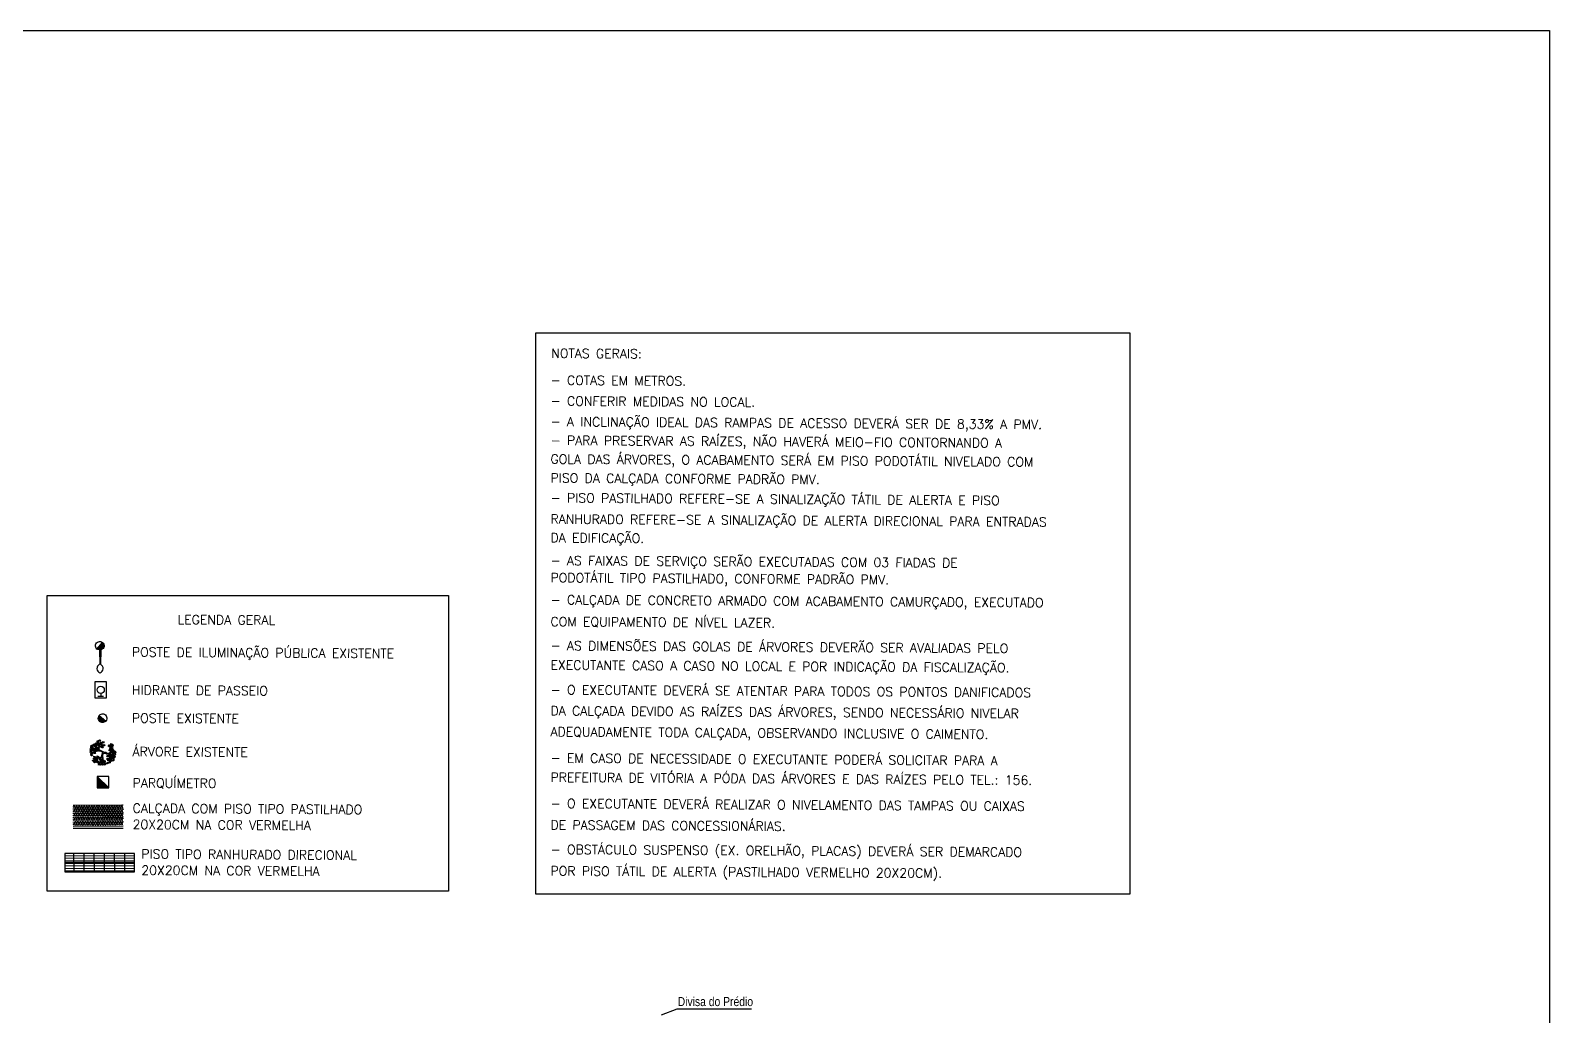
# Model space of a CAD drawing. Extents: x -1057 to 3416, y -340 to 4111.
# Drawn here: x 1187 to 1852, y 338 to 769 of the extents above; entities that cross this region are included whole.
import ezdxf

# ---------------------------------------------------------------- set-up
doc = ezdxf.new("R2010")
doc.units = 0
doc.header["$LTSCALE"] = 50
for name, pattern in [('CONTINU', [0]), ('DGN Style 1', [0.003115, 5.18318e-06, -0.00311]), ('HIDDEN', [9.525, 6.35, -3.175])]:
    doc.linetypes.add(name, pattern=pattern)
doc.layers.add('0.1', color=8, linetype='Continuous', lineweight=13)
doc.layers.add('Margem A3', color=8, linetype='DGN Style 1', lineweight=0)
for name, color, linetype in [('HAC', 1, 'Continuous'), ('luminaria', 10, 'Continuous'), ('medir projeto', 6, 'Continuous'), ('OK', 96, 'Continuous'), ('Poste de cimento', 7, 'Continuous')]:
    doc.layers.add(name, color=color, linetype=linetype)
doc.styles.get("Standard").update_dxf_attribs({"font": 'romans.shx'})
doc.styles.add('TEXTOS', font='ARIALN.TTF')

# ---------------------------------------------------------------- blocks, each defined once
blk = doc.blocks.new('poste concreto')
at = {"layer": 'Poste de cimento'}
h = blk.add_hatch(color=256, dxfattribs=at)
h.dxf.hatch_style = 1
h.paths.add_polyline_path([(364866.84, 7758015.36), (364866.77, 7758015.42), (364866.68, 7758015.46), (364866.58, 7758015.47), (364866.48, 7758015.46), (364866.39, 7758015.42), (364866.31, 7758015.36), (364866.25, 7758015.28), (364866.22, 7758015.19), (364866.2, 7758015.09), (364866.96, 7758015.09), (364866.94, 7758015.19), (364866.9, 7758015.28)])
for p, q in [((364866.82, 7758015.41), (364867.77, 7758016.19)), ((364866.89, 7758015.32), (364867.82, 7758016.14)), ((364866.2, 7758015.09), (364866.22, 7758015.19)), ((364866.22, 7758014.99), (364866.2, 7758015.09)), ((364866.96, 7758015.09), (364866.2, 7758015.09)), ((364866.22, 7758015.19), (364866.25, 7758015.28)), ((364866.25, 7758014.9), (364866.22, 7758014.99)), ((364866.25, 7758015.28), (364866.31, 7758015.36)), ((364866.31, 7758014.83), (364866.25, 7758014.9)), ((364866.31, 7758015.36), (364866.39, 7758015.42)), ((364866.39, 7758014.77), (364866.31, 7758014.83)), ((364866.39, 7758015.42), (364866.48, 7758015.46)), ((364866.48, 7758015.46), (364866.58, 7758015.47)), ((364866.58, 7758015.47), (364866.68, 7758015.46)), ((364866.68, 7758015.46), (364866.77, 7758015.42)), ((364866.77, 7758015.42), (364866.84, 7758015.36)), ((364866.84, 7758014.83), (364866.77, 7758014.77)), ((364866.84, 7758015.36), (364866.9, 7758015.28)), ((364866.9, 7758014.9), (364866.84, 7758014.83)), ((364866.9, 7758015.28), (364866.94, 7758015.19)), ((364866.94, 7758014.99), (364866.9, 7758014.9)), ((364866.94, 7758015.19), (364866.96, 7758015.09)), ((364866.96, 7758015.09), (364866.94, 7758014.99)), ((364866.48, 7758014.73), (364866.39, 7758014.77)), ((364866.58, 7758014.72), (364866.48, 7758014.73)), ((364866.68, 7758014.73), (364866.58, 7758014.72)), ((364866.77, 7758014.77), (364866.68, 7758014.73))]:
    blk.add_line(p, q, dxfattribs=at)
for centre, start, end in [((364868.17, 7758016.3), 60.7351, 195.0987), ((364867.99, 7758016.51), 245.3971, 19.7607)]:
    blk.add_arc(centre, 0.411, start, end, dxfattribs=at)
blk = doc.blocks.new('L', base_point=(1.368, 0.591))
at = {"color": 3, "lineweight": -2}
for p, q in [((1.275, 0.567), (1.306, 0.592)), ((1.288, 0.517), (1.275, 0.567)), ((1.281, 0.65), (1.312, 0.675)), ((1.294, 0.6), (1.281, 0.65)), ((1.317, 0.508), (1.288, 0.517)), ((1.322, 0.591), (1.294, 0.6)), ((1.306, 0.592), (1.336, 0.538)), ((1.312, 0.675), (1.342, 0.621)), ((1.336, 0.538), (1.317, 0.508)), ((1.342, 0.621), (1.322, 0.591)), ((1.337, 0.489), (1.356, 0.548)), ((1.376, 0.484), (1.337, 0.489)), ((1.356, 0.548), (1.391, 0.554)), ((1.404, 0.527), (1.376, 0.484)), ((1.391, 0.554), (1.404, 0.527))]:
    blk.add_line(p, q, dxfattribs=at)
blk = doc.blocks.new('Árvore-13')
at = {"color": 3}
for p, q in [((-0.8, 0.3), (-0.96, 0.41)), ((-0.8, 0.41), (-0.95, 0.5)), ((-0.36, 0.35), (-0.8, 0.41)), ((-0.37, 0.23), (-0.8, 0.3)), ((-0.13, 0.11), (-0.37, 0.23)), ((-0.07, 0.19), (-0.36, 0.35)), ((-0.07, -0.04), (-0.13, 0.11)), ((0.03, 0.07), (-0.07, 0.19)), ((0.03, 0.07), (0.32, 0.33)), ((0.12, -0.05), (0.28, 0.13)), ((0.28, 0.13), (0.42, 0.28)), ((0.32, 0.33), (0.41, 0.54)), ((0.41, 0.54), (0.48, 0.66)), ((0.42, 0.28), (0.5, 0.51)), ((0.48, 0.66), (0.57, 0.72)), ((0.5, 0.51), (0.63, 0.67)), ((0.57, 0.72), (0.61, 0.82)), ((0.63, 0.67), (0.78, 0.72)), ((-0.3, -0.39), (-0.42, -0.69)), ((-0.2, -0.45), (-0.31, -0.74)), ((-0.31, -0.74), (-0.24, -0.89)), ((-0.15, -0.3), (-0.3, -0.39)), ((-0.05, -0.38), (-0.2, -0.45)), ((-0.07, -0.04), (-0.15, -0.3)), ((0.12, -0.05), (-0.05, -0.38))]:
    blk.add_line(p, q, dxfattribs=at)
at = {"color": 3, "xscale": 3.048, "yscale": 3.048, "zscale": 3.048}
for p, rotation in [((-1.44, 0.37), 347.8021081598379), ((-1.3, 0.88), 347.8021081598379), ((-1.13, 0.41), 347.8021081598379), ((-0.93, 0.96), 295.0165150851705), ((-0.85, 0.46), 295.0165150851705), ((-0.72, 1.45), 295.0165150851705), ((-0.49, 1.26), 295.0165150851705), ((-0.35, 0.69), 295.0165150851705), ((-0.25, 1.14), 295.0165150851705), ((0.17, 1.45), 190.1248425347958), ((0.35, 0.95), 190.1248425347958), ((0.58, 1.4), 190.1248425347958), ((0.68, 0.78), 190.1248425347958), ((0.76, 0.27), 190.1248425347958), ((0.8, -0.3), 190.1248425347958), ((0.85, 1.34), 190.1248425347958), ((1.12, 0.57), 190.1248425347958), ((1.2, -0.32), 190.1248425347958), ((1.21, 1.15), 190.1248425347958), ((1.25, 0.04), 190.1248425347958), ((1.32, 0.75), 190.1248425347958), ((1.58, 0.11), 190.1248425347958), ((-0.45, -1.4), 66.16076666471405), ((-0.1, -0.9), 66.16076666471405), ((-0.02, -1.19), 66.16076666471405), ((0.5, -1), 66.16076666471405), ((0.62, -1.32), 66.16076666471405)]:
    blk.add_blockref('L', p, dxfattribs=dict(at, rotation=rotation))
for p in [(-1.39, -0.31), (-1.23, -0.88), (-1.05, -0.53), (-0.87, -1.13), (-0.85, -0.45), (-0.67, -1.02), (-0.45, -1.04), (-0.44, -0.54)]:
    blk.add_blockref('L', p, dxfattribs=at)
blk = doc.blocks.new('_DOT')
at = {"color": 0, "linetype": 'ByBlock'}
blk.add_line((-0.5, 0), (-1, 0), dxfattribs=at)
at = {"color": 0, "linetype": 'ByBlock', "const_width": 0.5}
blk.add_lwpolyline([(-0.25, 0, 1), (0.25, 0, 1)], format="xyb", close=True, dxfattribs=at)

msp = doc.modelspace()

# ---------------------------------------------------------------- hatches: boundary and pattern name
at = {"layer": 'HAC'}
h = msp.add_hatch(dxfattribs=at)
h.set_pattern_fill('HEX', color=256, scale=0.1, angle=90.064457, style=0)
h.set_pattern_definition([(90.064457, (-2990.74626, -1253.6584), (-0.549925784, -0.00061866), [0.3175, -0.635]), (210.064457, (-2990.74626, -1253.6584), (0.27549867, -0.47594037), [0.3175, -0.635]), (150.064457, (-2990.7466, -1253.3409), (-0.274427115, -0.47655903), [0.3175, -0.635])])
h.paths.add_polyline_path([(1205.983, 430.049), (1206.059, 421.049), (1227.843, 421.316), (1227.803, 430.316)])
at = {"layer": 'Margem A3', "linetype": 'CONTINU', "lineweight": -2}
h = msp.add_hatch(color=7, dxfattribs=at)
h.dxf.hatch_style = 1
h.paths.add_polyline_path([(1216.453, 442.838), (1216.447, 437.855), (1221.283, 437.832), (1221.447, 437.832)])
at = {"layer": 'medir projeto', "linetype": 'CONTINU', "lineweight": -2}
h = msp.add_hatch(dxfattribs=at)
h.set_pattern_fill('GRATE', color=1, scale=1.4, angle=360.252904)
h.set_pattern_definition([(0.252904, (-2187.9335, 9059.9066), (-0.00490506, 1.11123917), []), (90.252904, (-2187.9335, 9059.9066), (-4.4449567, -0.0196202), [])])
h.paths.add_polyline_path([(1232.781, 401.155), (1232.772, 409.155), (1202.191, 409.121), (1202.2, 401.121)])

# ---------------------------------------------------------------- linework, layer by layer
at = {"color": 7}
msp.add_lwpolyline([(1463.253, 338.527), (1470.074, 341.23), (1502.588, 341.23)], dxfattribs=at)
at = {"layer": 'Margem A3', "color": 7, "linetype": 'CONTINU', "lineweight": -2}
for p, q in [((1217.956, 479.137), (1217.956, 477.924)), ((1216.736, 477.924), (1219.176, 477.924)), ((1221.447, 437.832), (1216.453, 442.838)), ((1227.823, 430.2), (1205.934, 430.133)), ((1205.934, 421.133), (1227.823, 421.2)), ((1205.934, 420.133), (1227.823, 420.2))]:
    msp.add_line(p, q, dxfattribs=at)
at = {"layer": 'Margem A3', "color": 3, "linetype": 'CONTINU', "lineweight": -2}
msp.add_lwpolyline([(288.947, 769.066), (1851.613, 769.066), (1851.613, -142.249), (288.947, -142.249)], close=True, dxfattribs=at)
at = {"layer": 'Margem A3', "color": 7, "linetype": 'CONTINU', "lineweight": -2}
for points in [[(1194.521, 521.893), (1370.012, 521.893), (1370.012, 392.614), (1194.521, 392.614)], [(1215.539, 484.341), (1220.373, 484.341), (1220.373, 477.055), (1215.539, 477.055)], [(1216.447, 437.838), (1221.447, 437.832), (1221.453, 442.832), (1216.453, 442.838)], [(1202.2, 401.121), (1232.781, 401.13), (1232.772, 409.13), (1202.191, 409.121)]]:
    msp.add_lwpolyline(points, close=True, dxfattribs=at)
msp.add_circle((1217.956, 480.698), 1.561, dxfattribs=at)
at = {"layer": 'medir projeto', "color": 7, "linetype": 'CONTINU', "lineweight": -2}
msp.add_line((1232.776, 405.13), (1202.196, 405.121), dxfattribs=at)
msp.add_lwpolyline([(1408.194, 636.858), (1668.031, 636.858), (1668.062, 391.283), (1408.225, 391.283)], close=True, dxfattribs=at)
at = {"layer": 'Poste de cimento'}
for p, q in [((1216.9, 468.146), (1217.759, 469.149)), ((1216.9, 468.146), (1216.916, 468.629)), ((1216.99, 467.671), (1216.9, 468.146)), ((1218.905, 466.426), (1216.9, 468.146)), ((1217.53, 469.345), (1216.916, 468.629)), ((1216.916, 468.629), (1217.068, 469.095)), ((1216.916, 468.629), (1219.38, 466.516)), ((1218.046, 468.903), (1216.99, 467.671)), ((1217.21, 467.233), (1216.99, 467.671)), ((1216.99, 467.671), (1218.422, 466.443)), ((1217.068, 469.095), (1217.33, 469.517)), ((1219.818, 466.737), (1217.068, 469.095)), ((1218.39, 468.608), (1217.21, 467.233)), ((1217.534, 466.856), (1217.21, 467.233)), ((1217.33, 469.517), (1217.706, 469.84)), ((1217.33, 469.517), (1220.194, 467.061)), ((1217.33, 469.517), (1217.534, 466.856)), ((1217.534, 466.856), (1218.762, 468.289)), ((1217.534, 466.856), (1220.194, 467.061)), ((1217.955, 466.594), (1217.534, 466.856)), ((1217.706, 469.84), (1218.144, 470.061)), ((1217.902, 467.286), (1217.759, 469.149)), ((1219.765, 467.429), (1217.902, 467.286)), ((1219.134, 467.97), (1217.955, 466.594)), ((1218.422, 466.443), (1217.955, 466.594)), ((1218.046, 468.903), (1218.148, 467.573)), ((1218.144, 470.061), (1218.619, 470.151)), ((1218.148, 467.573), (1219.478, 467.675)), ((1218.443, 467.916), (1218.39, 468.608)), ((1218.422, 466.443), (1219.478, 467.675)), ((1218.905, 466.426), (1218.422, 466.443)), ((1219.134, 467.97), (1218.443, 467.916)), ((1218.619, 470.151), (1219.102, 470.135)), ((1219.765, 467.429), (1218.905, 466.426)), ((1219.38, 466.516), (1218.905, 466.426)), ((1219.102, 470.135), (1219.569, 469.983)), ((1219.38, 466.516), (1219.994, 467.233)), ((1219.818, 466.737), (1219.38, 466.516)), ((1219.569, 469.983), (1219.99, 469.721)), ((1220.194, 467.061), (1219.818, 466.737)), ((1219.99, 469.721), (1220.313, 469.345)), ((1220.456, 467.482), (1220.194, 467.061)), ((1220.313, 469.345), (1220.534, 468.907)), ((1220.608, 467.949), (1220.456, 467.482)), ((1220.534, 468.907), (1220.624, 468.432)), ((1220.624, 468.432), (1220.608, 467.949))]:
    msp.add_line(p, q, dxfattribs=at)

# ---------------------------------------------------------------- block references
at = {"color": 7, "xscale": 0.05, "yscale": 0.05, "zscale": 0.05, "rotation": 201.6131999446301}
msp.add_blockref('_DOT', (1463.207, 338.509), dxfattribs=at)
at = {"layer": 'luminaria', "xscale": 4.999999999999998, "yscale": 4.999999999999998, "zscale": 4.999999999999998, "rotation": 229.3886919651773}
msp.add_blockref('poste concreto', (-28258488.871, 26634822.527), dxfattribs=at)
at = {"layer": 'OK', "color": 3, "linetype": 'HIDDEN', "xscale": 3.107660917594164, "yscale": 3.107660917594164, "zscale": 3.107660917594164, "rotation": 106.5717532991235}
msp.add_blockref('Árvore-13', (1219.066, 453.199), dxfattribs=at)

# ---------------------------------------------------------------- texts
at = {"color": 7, "insert": (1470.292, 342.343), "char_height": 3.95265, "attachment_point": 7, "style": 'TEXTOS'}
msp.add_mtext('Divisa do Prédio', dxfattribs=at)
at = {"layer": '0.1', "color": 7}
for s, p in [('NOTAS GERAIS:', (1414.971, 625.867)), ('- COTAS EM METROS.', (1414.647, 614.107)), ('- CONFERIR MEDIDAS NO LOCAL.', (1414.647, 605.024)), ('- A INCLINAÇÃO IDEAL DAS RAMPAS DE ACESSO DEVERÁ SER DE 8,33%%% A PMV. ', (1414.647, 596.005)), ('- PARA PRESERVAR AS RAÍZES, NÃO HAVERÁ MEIO-FIO CONTORNANDO A ', (1414.647, 587.815)), ('GOLA DAS ÁRVORES, O ACABAMENTO SERÁ EM PISO PODOTÁTIL NIVELADO COM', (1414.647, 579.625)), ('PISO DA CALÇADA CONFORME PADRÃO PMV.', (1414.647, 571.367)), ('- PISO PASTILHADO REFERE-SE A SINALIZAÇÃO TÁTIL DE ALERTA E PISO ', (1414.647, 562.67)), ('RANHURADO REFERE-SE A SINALIZAÇÃO DE ALERTA DIRECIONAL PARA ENTRADAS', (1414.647, 553.396)), ('DA EDIFICAÇÃO.', (1414.647, 545.227)), ('- AS FAIXAS DE SERVIÇO SERÃO EXECUTADAS COM 03 FIADAS DE ', (1414.647, 535.267)), ('PODOTÁTIL TIPO PASTILHADO, CONFORME PADRÃO PMV. ', (1414.647, 527.764)), ('- CALÇADA DE CONCRETO ARMADO COM ACABAMENTO CAMURÇADO, EXECUTADO ', (1414.647, 518.12)), ('LEGENDA GERAL', (1251.538, 509.421)), ('COM EQUIPAMENTO DE NÍVEL LAZER.', (1414.647, 508.546)), ('POSTE DE ILUMINAÇÃO PÚBLICA EXISTENTE', (1231.575, 495.246)), ('- AS DIMENSÕES DAS GOLAS DE ÁRVORES DEVERÃO SER AVALIADAS PELO ', (1414.647, 498.038)), ('EXECUTANTE CASO A CASO NO LOCAL E POR INDICAÇÃO DA FISCALIZAÇÃO. ', (1414.647, 489.571)), ('HIDRANTE DE PASSEIO', (1231.575, 478.62)), ('- O EXECUTANTE DEVERÁ SE ATENTAR PARA TODOS OS PONTOS DANIFICADOS', (1414.647, 478.747)), ('DA CALÇADA DEVIDO AS RAÍZES DAS ÁRVORES, SENDO NECESSÁRIO NIVELAR', (1414.647, 469.567)), ('POSTE EXISTENTE', (1231.575, 466.364)), ('ADEQUADAMENTE TODA CALÇADA, OBSERVANDO INCLUSIVE O CAIMENTO.', (1414.647, 460.388)), ('ÁRVORE EXISTENTE', (1231.878, 451.721)), ('- EM CASO DE NECESSIDADE O EXECUTANTE PODERÁ SOLICITAR PARA A ', (1414.647, 448.903)), ('PREFEITURA DE VITÓRIA A PÓDA DAS ÁRVORES E DAS RAÍZES PELO TEL.: 156.', (1414.647, 440.436)), ('PARQUÍMETRO', (1231.878, 437.99)), ('- O EXECUTANTE DEVERÁ REALIZAR O NIVELAMENTO DAS TAMPAS OU CAIXAS', (1414.647, 429.033)), ('CALÇADA COM PISO TIPO PASTILHADO', (1231.878, 426.946)), ('20X20CM NA COR VERMELHA', (1231.878, 419.858)), ('DE PASSAGEM DAS CONCESSIONÁRIAS.', (1414.647, 419.638)), ('- OBSTÁCULO SUSPENSO (EX. ORELHÃO, PLACAS) DEVERÁ SER DEMARCADO', (1414.647, 408.942)), ('PISO TIPO RANHURADO DIRECIONAL', (1235.698, 406.932)), ('20X20CM NA COR VERMELHA', (1235.698, 399.845)), ('POR PISO TÁTIL DE ALERTA (PASTILHADO VERMELHO 20X20CM).', (1414.647, 399.547))]:
    msp.add_text(s, height=4, rotation=359.656435, dxfattribs=at).set_placement(p)

doc.saveas('drawing.dxf')
